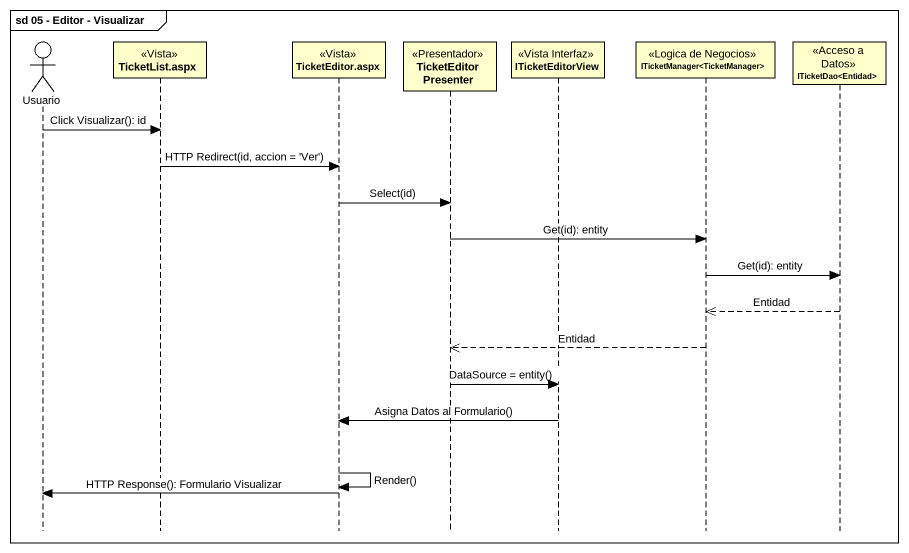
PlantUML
@startuml
mainframe sd 05 - Editor - Visualizar
hide footbox
actor Usuario
participant "TicketList.aspx" as TicketList_aspx <<Vista>>
participant "TicketEditor.aspx" as TicketEditor_aspx <<Vista>>
participant TicketEditorPresenter <<Presentador>>
participant ITicketEditorView <<Vista Interfaz>>
participant "ITicketManager<TicketManager>" as ITicketManager_TicketManager <<Logica de Negocios>>
participant "ITicketDao<Entidad>" as ITicketDao_Entidad <<Acceso a Datos>>

Usuario -> TicketList_aspx : Click Visualizar(): id
TicketList_aspx -> TicketEditor_aspx : HTTP Redirect(id, accion = 'Ver')
TicketEditor_aspx -> TicketEditorPresenter : Select(id)
TicketEditorPresenter -> ITicketManager_TicketManager : Get(id): entity
ITicketManager_TicketManager -> ITicketDao_Entidad : Get(id): entity
ITicketDao_Entidad -->> ITicketManager_TicketManager : Entidad
ITicketManager_TicketManager -->> TicketEditorPresenter : Entidad
TicketEditorPresenter -> ITicketEditorView : DataSource = entity()
ITicketEditorView -> TicketEditor_aspx : Asigna Datos al Formulario()
TicketEditor_aspx -> TicketEditor_aspx : Render()
TicketEditor_aspx -> Usuario : HTTP Response(): Formulario Visualizar
@enduml
